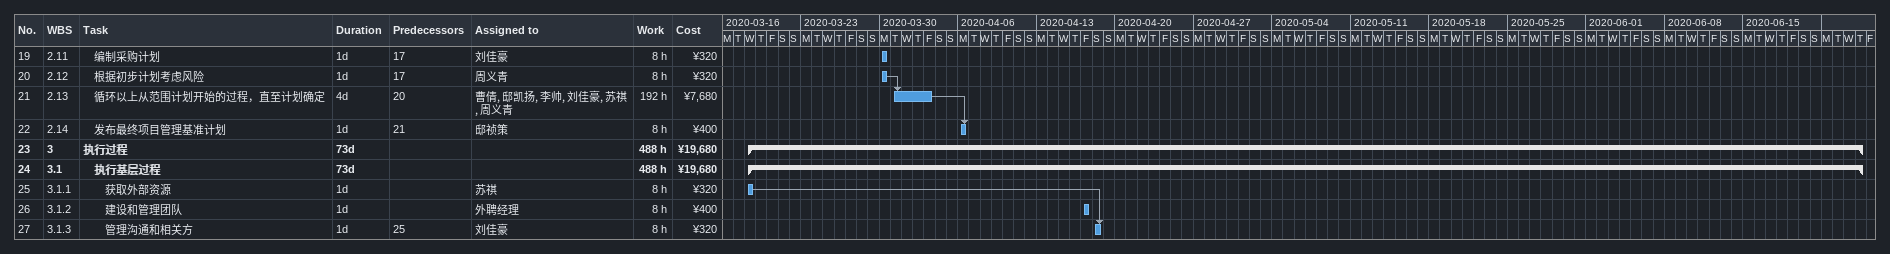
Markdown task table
| ID | WBS | Task | Duration | Start | Finish | Predecessors | Resources | Work (h) | Cost (¥) |
|---|---|---|---|---|---|---|---|---|---|
| 19 | 2.11 | 编制采购计划 | 1d | 2020-03-30 | 2020-03-30 | 17 | 刘佳豪 | 8 | 320 |
| 20 | 2.12 | 根据初步计划考虑风险 | 1d | 2020-03-30 | 2020-03-30 | 17 | 周义青 | 8 | 320 |
| 21 | 2.13 | 循环以上从范围计划开始的过程，直至计划确定 | 4d | 2020-03-31 | 2020-04-03 | 20 | 曹倩, 邸凯扬, 李帅, 刘佳豪, 苏祺, 周义青 | 192 | 7680 |
| 22 | 2.14 | 发布最终项目管理基准计划 | 1d | 2020-04-06 | 2020-04-06 | 21 | 邸祯策 | 8 | 400 |
| 23 | 3 | **执行过程** | 73d | 2020-03-18 | 2020-06-25 |  |  | 488 | 19680 |
| 24 | 3.1 | **执行基层过程** | 73d | 2020-03-18 | 2020-06-25 |  |  | 488 | 19680 |
| 25 | 3.1.1 | 获取外部资源 | 1d | 2020-03-18 | 2020-03-18 |  | 苏祺 | 8 | 320 |
| 26 | 3.1.2 | 建设和管理团队 | 1d | 2020-04-17 | 2020-04-17 |  | 外聘经理 | 8 | 400 |
| 27 | 3.1.3 | 管理沟通和相关方 | 1d | 2020-04-18 | 2020-04-18 | 25 | 刘佳豪 | 8 | 320 |
